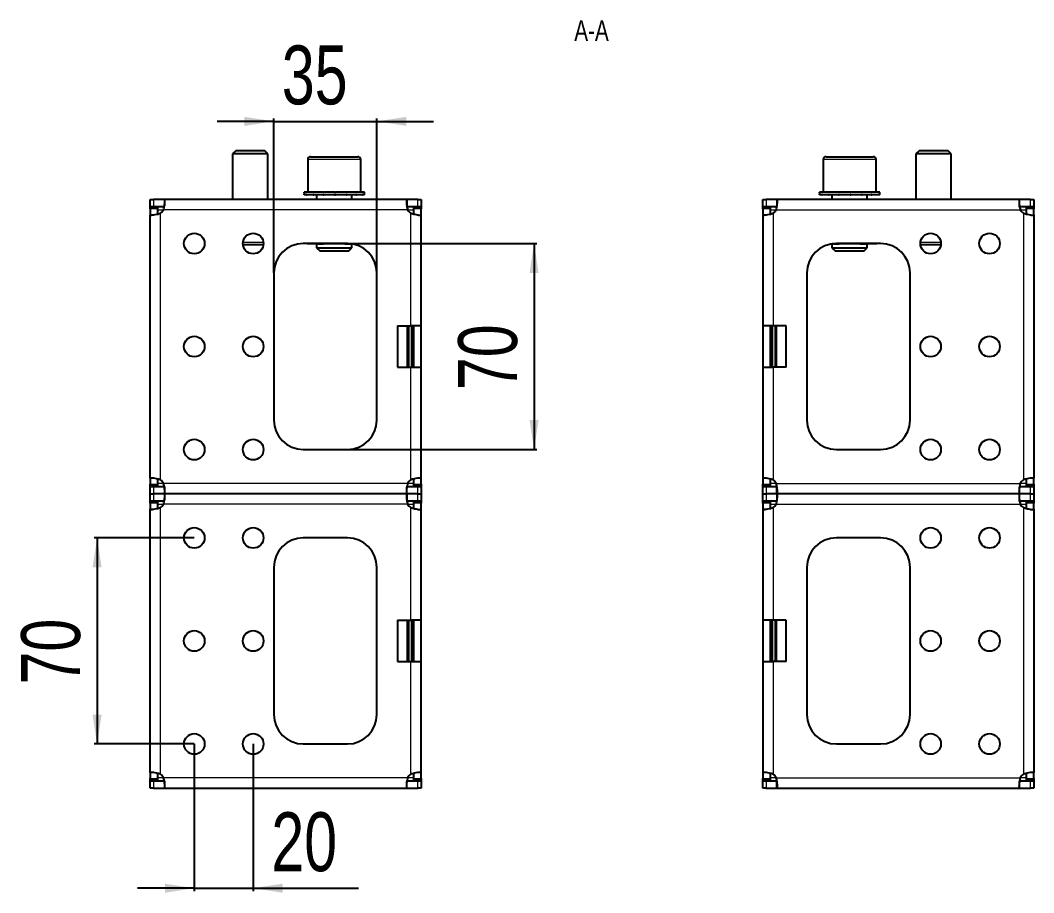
# Model space of a CAD drawing. Header units: millimetres. Extents: x 0 to 1204, y -157 to 588.
# Drawn here: x 860 to 1204, y 253.8 to 550.2 of the extents above; entities that cross this region are included whole.
import ezdxf

# ---------------------------------------------------------------- set-up
doc = ezdxf.new("R2010")
doc.units = ezdxf.units.MM
doc.layers.add('FORMAT', color=7, linetype='Continuous')
doc.styles.add('SLDTEXTSTYLE0', font='TXT', dxfattribs={"width": 0.75})
doc.dimstyles.new('SLDDIMSTYLE0', dxfattribs={"dimtxt": 20, "dimasz": 10, "dimexe": 0, "dimexo": 0.0625, "dimgap": 5, "dimtad": 2, "dimdec": 1, "dimrnd": 1e-09, "dimzin": 12, "dimdsep": 46, "dimtxsty": 'SLDTEXTSTYLE0', "dimsah": 1, "dimcen": 0.09, "dimadec": 0, "dimazin": 3, "dimtfac": 1, "dimtofl": 0, "dimtmove": 0, "dimatfit": 3, "dimfxl": 0, "dimfrac": 2, "dimtolj": 1, "dimtzin": 12, "dimarcsym": 0})
doc.dimstyles.new('SLDDIMSTYLE1', dxfattribs={"dimtxt": 20, "dimasz": 10, "dimexe": 0, "dimexo": 0.0625, "dimgap": 5, "dimtad": 2, "dimdec": 1, "dimrnd": 1e-09, "dimzin": 12, "dimdsep": 46, "dimtxsty": 'SLDTEXTSTYLE0', "dimsah": 1, "dimcen": 0.09, "dimadec": 0, "dimazin": 3, "dimtfac": 1, "dimtmove": 0, "dimatfit": 0, "dimfxl": 0, "dimfrac": 2, "dimtolj": 1, "dimtzin": 12, "dimarcsym": 0})

# ---------------------------------------------------------------- blocks, each defined once
blk = doc.blocks.new('_D_7')
at = {"layer": 'FORMAT'}
for p, q in [((971.06, 474.39), (1035.4, 474.39)), ((1034.4, 474.39), (1034.4, 404.39)), ((971.06, 404.39), (1035.4, 404.39))]:
    blk.add_line(p, q, dxfattribs=at)
for points in [[(1034.4, 474.39), (1032.87, 464.39), (1035.94, 464.39)], [(1034.4, 404.39), (1035.94, 414.39), (1032.87, 414.39)]]:
    blk.add_solid(points, dxfattribs=at)
at = {"layer": 'FORMAT', "insert": (1008.62, 424.61), "char_height": 20, "attachment_point": 1, "rotation": 90, "style": 'SLDTEXTSTYLE0'}
blk.add_mtext('70', dxfattribs=at)
blk = doc.blocks.new('_D_8')
at = {"layer": 'FORMAT'}
for p, q in [((946.05, 464.4), (946.05, 516.89)), ((981.05, 464.4), (981.05, 516.89)), ((946.05, 515.89), (926.82, 515.89)), ((946.05, 515.89), (981.05, 515.89)), ((981.05, 515.89), (1000.28, 515.89))]:
    blk.add_line(p, q, dxfattribs=at)
for points in [[(946.05, 515.89), (936.05, 517.43), (936.05, 514.35)], [(981.05, 515.89), (991.05, 514.35), (991.05, 517.43)]]:
    blk.add_solid(points, dxfattribs=at)
at = {"layer": 'FORMAT', "insert": (948.77, 541.67), "char_height": 20, "attachment_point": 1, "style": 'SLDTEXTSTYLE0'}
blk.add_mtext('35', dxfattribs=at)
blk = doc.blocks.new('_D_9')
at = {"layer": 'FORMAT'}
for p, q in [((919.05, 304.38), (919.05, 254.38)), ((939.05, 304.38), (939.05, 254.38)), ((919.05, 255.38), (899.82, 255.38)), ((919.05, 255.38), (939.05, 255.38)), ((939.05, 255.38), (974.77, 255.38))]:
    blk.add_line(p, q, dxfattribs=at)
for points in [[(919.05, 255.38), (909.05, 256.92), (909.05, 253.85)], [(939.05, 255.38), (949.05, 253.85), (949.05, 256.92)]]:
    blk.add_solid(points, dxfattribs=at)
at = {"layer": 'FORMAT', "insert": (945.21, 281.17), "char_height": 20, "attachment_point": 1, "style": 'SLDTEXTSTYLE0'}
blk.add_mtext('20', dxfattribs=at)
blk = doc.blocks.new('_D_10')
at = {"layer": 'FORMAT'}
for p, q in [((919.04, 374.39), (885.04, 374.39)), ((886.04, 374.39), (886.04, 304.39)), ((919.04, 304.39), (885.04, 304.39))]:
    blk.add_line(p, q, dxfattribs=at)
for points in [[(886.04, 374.39), (884.5, 364.39), (887.58, 364.39)], [(886.04, 304.39), (887.58, 314.39), (884.5, 314.39)]]:
    blk.add_solid(points, dxfattribs=at)
at = {"layer": 'FORMAT', "insert": (860.26, 324.61), "char_height": 20, "attachment_point": 1, "rotation": 90, "style": 'SLDTEXTSTYLE0'}
blk.add_mtext('70', dxfattribs=at)

msp = doc.modelspace()

# ---------------------------------------------------------------- linework, layer by layer
at = {"color": 7, "linetype": 'Continuous', "lineweight": 25}
for p, q in [((933.12, 505.89), (932.05, 504.82)), ((942.97, 505.89), (933.12, 505.89)), ((944.05, 504.82), (942.97, 505.89)), ((1165.12, 505.89), (1164.05, 504.82)), ((1174.97, 505.89), (1165.12, 505.89)), ((1176.05, 504.82), (1174.97, 505.89)), ((932.05, 504.82), (932.05, 489.39)), ((944.05, 504.82), (932.05, 504.82)), ((944.05, 489.39), (944.05, 504.82)), ((957.55, 502.89), (957.55, 491.89)), ((958.55, 503.89), (966.36, 503.89)), ((966.36, 503.89), (974.55, 503.89)), ((975.55, 491.89), (975.55, 502.89)), ((1132.55, 502.89), (1132.55, 491.89)), ((1133.55, 503.89), (1141.08, 503.89)), ((1141.08, 503.89), (1149.55, 503.89)), ((1150.55, 491.89), (1150.55, 502.89)), ((1164.05, 504.82), (1164.05, 489.39)), ((1176.05, 504.82), (1164.05, 504.82)), ((1176.05, 489.39), (1176.05, 504.82)), ((904.05, 486.89), (904.05, 489.39)), ((904.05, 489.39), (905.16, 489.39)), ((908.88, 489.39), (905.16, 489.39)), ((991.22, 489.39), (908.88, 489.39)), ((908.88, 489.39), (908.88, 487.18)), ((956.3, 491.89), (956.3, 490.89)), ((956.3, 491.89), (956.31, 491.89)), ((956.3, 490.89), (956.31, 490.89)), ((956.31, 491.89), (956.31, 491.64)), ((957.14, 491.89), (956.31, 491.89)), ((956.31, 490.89), (956.31, 491.14)), ((957.14, 490.89), (956.31, 490.89)), ((957.14, 491.89), (957.24, 491.89)), ((957.14, 490.89), (957.24, 490.89)), ((957.24, 491.89), (957.24, 491.64)), ((959.41, 491.89), (957.24, 491.89)), ((957.24, 490.89), (957.24, 491.14)), ((959.41, 490.89), (957.24, 490.89)), ((959.41, 491.89), (959.59, 491.89)), ((959.41, 490.89), (959.59, 490.89)), ((959.59, 491.89), (959.59, 491.64)), ((962.76, 491.89), (959.59, 491.89)), ((959.59, 490.89), (959.59, 491.14)), ((962.76, 490.89), (959.59, 490.89)), ((960.55, 490.89), (960.55, 489.39)), ((962.76, 491.89), (962.99, 491.89)), ((962.76, 490.89), (962.99, 490.89)), ((962.99, 491.89), (962.99, 491.64)), ((966.69, 491.89), (962.99, 491.89)), ((962.99, 490.89), (962.99, 491.14)), ((966.69, 490.89), (962.99, 490.89)), ((966.69, 491.89), (966.77, 491.89)), ((966.69, 490.89), (966.85, 490.89)), ((966.85, 490.89), (966.94, 490.89)), ((966.9, 491.89), (966.94, 491.89)), ((966.94, 491.89), (966.94, 491.64)), ((970.61, 491.89), (966.94, 491.89)), ((966.94, 490.89), (966.94, 491.14)), ((970.61, 490.89), (966.94, 490.89)), ((970.61, 491.89), (970.83, 491.89)), ((970.61, 490.89), (970.83, 490.89)), ((970.83, 491.89), (970.83, 491.64)), ((973.9, 491.89), (970.83, 491.89)), ((970.83, 490.89), (970.83, 491.14)), ((973.9, 490.89), (970.83, 490.89)), ((972.55, 489.39), (972.55, 490.89)), ((973.9, 491.89), (974.07, 491.89)), ((973.9, 490.89), (974.07, 490.89)), ((974.07, 491.89), (974.07, 491.64)), ((976.07, 491.89), (974.07, 491.89)), ((974.07, 490.89), (974.07, 491.14)), ((976.07, 490.89), (974.07, 490.89)), ((976.07, 491.89), (976.16, 491.89)), ((976.07, 490.89), (976.16, 490.89)), ((976.16, 491.89), (976.16, 491.64)), ((976.8, 491.89), (976.16, 491.89)), ((976.16, 490.89), (976.16, 491.14)), ((976.8, 490.89), (976.16, 490.89)), ((976.8, 490.89), (976.8, 491.89)), ((991.22, 489.39), (991.22, 486.89)), ((994.94, 489.39), (991.22, 489.39)), ((994.94, 489.39), (996.05, 489.39)), ((996.05, 489.39), (996.05, 486.89)), ((1112.05, 486.89), (1112.05, 489.39)), ((1112.05, 489.39), (1113.16, 489.39)), ((1116.88, 489.39), (1113.16, 489.39)), ((1116.88, 489.39), (1116.88, 487.18)), ((1199.22, 489.39), (1116.88, 489.39)), ((1131.3, 491.89), (1131.3, 490.89)), ((1131.3, 491.89), (1131.31, 491.89)), ((1131.3, 490.89), (1131.31, 490.89)), ((1131.31, 491.89), (1131.31, 491.64)), ((1132.13, 491.89), (1131.31, 491.89)), ((1131.31, 490.89), (1131.31, 491.14)), ((1132.13, 490.89), (1131.31, 490.89)), ((1132.13, 491.89), (1132.24, 491.89)), ((1132.13, 490.89), (1132.24, 490.89)), ((1132.24, 491.89), (1132.24, 491.64)), ((1134.4, 491.89), (1132.24, 491.89)), ((1132.24, 490.89), (1132.24, 491.14)), ((1134.4, 490.89), (1132.24, 490.89)), ((1134.4, 491.89), (1134.58, 491.89)), ((1134.4, 490.89), (1134.58, 490.89)), ((1134.58, 491.89), (1134.58, 491.64)), ((1137.76, 491.89), (1134.58, 491.89)), ((1134.58, 490.89), (1134.58, 491.14)), ((1137.76, 490.89), (1134.58, 490.89)), ((1135.55, 490.89), (1135.55, 489.39)), ((1137.76, 491.89), (1137.99, 491.89)), ((1137.76, 490.89), (1137.99, 490.89)), ((1137.99, 491.89), (1137.99, 491.64)), ((1141.69, 491.89), (1137.99, 491.89)), ((1137.99, 490.89), (1137.99, 491.14)), ((1141.69, 490.89), (1137.99, 490.89)), ((1141.69, 491.89), (1141.77, 491.89)), ((1141.69, 490.89), (1141.84, 490.89)), ((1141.84, 490.89), (1141.94, 490.89)), ((1141.89, 491.89), (1141.94, 491.89)), ((1141.94, 491.89), (1141.94, 491.64)), ((1145.6, 491.89), (1141.94, 491.89)), ((1141.94, 490.89), (1141.94, 491.14)), ((1145.6, 490.89), (1141.94, 490.89)), ((1145.6, 491.89), (1145.83, 491.89)), ((1145.6, 490.89), (1145.83, 490.89)), ((1145.83, 491.89), (1145.83, 491.64)), ((1148.9, 491.89), (1145.83, 491.89)), ((1145.83, 490.89), (1145.83, 491.14)), ((1148.9, 490.89), (1145.83, 490.89)), ((1147.55, 489.39), (1147.55, 490.89)), ((1148.9, 491.89), (1149.07, 491.89)), ((1148.9, 490.89), (1149.07, 490.89)), ((1149.07, 491.89), (1149.07, 491.64)), ((1151.07, 491.89), (1149.07, 491.89)), ((1149.07, 490.89), (1149.07, 491.14)), ((1151.07, 490.89), (1149.07, 490.89)), ((1151.07, 491.89), (1151.16, 491.89)), ((1151.07, 490.89), (1151.16, 490.89)), ((1151.16, 491.89), (1151.16, 491.64)), ((1151.8, 491.89), (1151.16, 491.89)), ((1151.16, 490.89), (1151.16, 491.14)), ((1151.8, 490.89), (1151.16, 490.89)), ((1151.8, 490.89), (1151.8, 491.89)), ((1199.22, 486.89), (1199.22, 489.39)), ((1202.94, 489.39), (1199.22, 489.39)), ((1202.94, 489.39), (1204.05, 489.39)), ((1204.05, 489.39), (1204.05, 486.89)), ((905.16, 486.89), (904.05, 486.89)), ((904.05, 486.89), (904.05, 486.79)), ((904.05, 486.79), (906.55, 486.79)), ((904.05, 486.18), (904.05, 486.79)), ((904.05, 486.18), (904.05, 484.12)), ((908.88, 486.89), (905.16, 486.89)), ((906.55, 486.79), (906.55, 486.18)), ((906.55, 486.18), (906.55, 484.36)), ((994.94, 486.89), (991.22, 486.89)), ((993.55, 486.79), (996.05, 486.79)), ((993.55, 486.18), (993.55, 486.79)), ((993.55, 484.34), (993.55, 486.18)), ((996.05, 486.89), (994.94, 486.89)), ((996.05, 486.79), (996.05, 486.89)), ((996.05, 486.79), (996.05, 486.18)), ((996.05, 484.12), (996.05, 486.18)), ((1113.16, 486.89), (1112.05, 486.89)), ((1112.05, 486.89), (1112.05, 486.79)), ((1112.05, 486.79), (1114.55, 486.79)), ((1112.05, 486.18), (1112.05, 486.79)), ((1112.05, 486.18), (1112.05, 484.12)), ((1116.88, 486.89), (1113.16, 486.89)), ((1114.55, 486.79), (1114.55, 486.18)), ((1114.55, 486.18), (1114.55, 484.36)), ((1202.94, 486.89), (1199.22, 486.89)), ((1201.55, 486.79), (1204.05, 486.79)), ((1201.55, 486.18), (1201.55, 486.79)), ((1201.55, 484.34), (1201.55, 486.18)), ((1204.05, 486.89), (1202.94, 486.89)), ((1204.05, 486.79), (1204.05, 486.89)), ((1204.05, 486.79), (1204.05, 486.18)), ((1204.05, 484.12), (1204.05, 486.18)), ((904.05, 394.67), (904.05, 484.12)), ((904.05, 484.12), (905.14, 484.12)), ((996.05, 446.39), (996.05, 484.12)), ((1112.05, 484.12), (1113.14, 484.12)), ((1112.05, 484.12), (1112.05, 446.39)), ((1204.05, 484.12), (1204.05, 394.67)), ((942.51, 473.89), (935.59, 473.89)), ((971.05, 474.39), (956.05, 474.39)), ((957.72, 474.29), (957.7, 474.29)), ((957.72, 474.29), (957.72, 474.29)), ((957.82, 474.29), (957.72, 474.29)), ((957.82, 474.39), (957.82, 474.29)), ((961.08, 474.29), (957.82, 474.29)), ((960.55, 474.29), (960.55, 472.97)), ((960.55, 472.97), (961.62, 471.89)), ((960.55, 472.97), (966.41, 472.97)), ((961.08, 474.29), (962.97, 474.29)), ((961.62, 471.89), (966.44, 471.89)), ((963.53, 474.29), (962.97, 474.29)), ((969.57, 474.29), (963.53, 474.29)), ((966.41, 472.97), (972.55, 472.97)), ((966.44, 471.89), (971.47, 471.89)), ((970.12, 474.29), (969.57, 474.29)), ((970.12, 474.29), (972.02, 474.29)), ((971.47, 471.89), (972.55, 472.97)), ((972.46, 474.29), (972.02, 474.29)), ((972.55, 472.97), (972.55, 474.28)), ((1135.55, 474.28), (1135.55, 472.97)), ((1135.55, 472.97), (1136.62, 471.89)), ((1135.55, 472.97), (1141.2, 472.97)), ((1136.08, 474.29), (1135.64, 474.29)), ((1136.08, 474.29), (1137.97, 474.29)), ((1136.62, 471.89), (1141.26, 471.89)), ((1152.05, 474.39), (1137.05, 474.39)), ((1138.53, 474.29), (1137.97, 474.29)), ((1144.57, 474.29), (1138.53, 474.29)), ((1141.2, 472.97), (1147.55, 472.97)), ((1141.26, 471.89), (1146.47, 471.89)), ((1145.12, 474.29), (1144.57, 474.29)), ((1145.12, 474.29), (1147.02, 474.29)), ((1146.47, 471.89), (1147.55, 472.97)), ((1150.28, 474.29), (1147.02, 474.29)), ((1147.55, 472.97), (1147.55, 474.29)), ((1150.28, 474.29), (1150.28, 474.39)), ((1150.38, 474.29), (1150.28, 474.29)), ((1150.4, 474.29), (1150.38, 474.29)), ((1150.38, 474.29), (1150.38, 474.29)), ((1172.51, 473.89), (1165.59, 473.89)), ((946.05, 464.39), (946.05, 414.39)), ((981.05, 414.39), (981.05, 464.39)), ((1127.05, 464.39), (1127.05, 414.39)), ((1162.05, 414.39), (1162.05, 464.39)), ((988.05, 446.39), (992.55, 446.39)), ((988.05, 446.39), (988.05, 432.39)), ((996.05, 446.39), (992.55, 446.39)), ((993.55, 432.39), (993.55, 446.39)), ((996.05, 432.39), (996.05, 446.39)), ((1115.55, 446.39), (1112.05, 446.39)), ((1112.05, 446.39), (1112.05, 432.39)), ((1114.55, 446.39), (1114.55, 432.39)), ((1120.05, 446.39), (1115.55, 446.39)), ((1120.05, 432.39), (1120.05, 446.39)), ((988.05, 432.39), (992.55, 432.39)), ((992.55, 432.39), (996.05, 432.39)), ((996.05, 394.67), (996.05, 432.39)), ((1112.05, 432.39), (1115.55, 432.39)), ((1112.05, 432.39), (1112.05, 394.67)), ((1120.05, 432.39), (1115.55, 432.39)), ((956.05, 404.39), (971.05, 404.39)), ((1137.05, 404.39), (1152.05, 404.39)), ((904.05, 394.67), (904.05, 392.6)), ((904.05, 391.99), (904.05, 392.6)), ((906.55, 394.44), (906.55, 392.6)), ((906.55, 392.6), (906.55, 391.99)), ((993.55, 392.6), (993.55, 394.42)), ((993.55, 391.99), (993.55, 392.6)), ((996.05, 394.67), (994.96, 394.67)), ((996.05, 392.6), (996.05, 394.67)), ((996.05, 392.6), (996.05, 391.99)), ((1112.05, 394.67), (1112.05, 392.6)), ((1112.05, 391.99), (1112.05, 392.6)), ((1114.55, 394.44), (1114.55, 392.6)), ((1114.55, 392.6), (1114.55, 391.99)), ((1201.55, 392.6), (1201.55, 394.42)), ((1201.55, 391.99), (1201.55, 392.6)), ((1204.05, 394.67), (1202.96, 394.67)), ((1204.05, 392.6), (1204.05, 394.67)), ((1204.05, 392.6), (1204.05, 391.99)), ((906.55, 391.99), (904.05, 391.99)), ((904.05, 391.99), (904.05, 391.89)), ((904.05, 389.39), (904.05, 391.89)), ((904.05, 391.89), (905.16, 391.89)), ((904.05, 386.89), (904.05, 389.39)), ((904.05, 389.39), (905.16, 389.39)), ((905.16, 391.89), (908.88, 391.89)), ((908.88, 389.39), (905.16, 389.39)), ((908.88, 391.89), (908.88, 389.39)), ((991.22, 389.39), (908.88, 389.39)), ((908.88, 389.39), (908.88, 387.18)), ((991.22, 391.89), (994.94, 391.89)), ((991.22, 389.39), (991.22, 391.61)), ((991.22, 389.39), (991.22, 386.89)), ((994.94, 389.39), (991.22, 389.39)), ((996.05, 391.99), (993.55, 391.99)), ((994.94, 391.89), (996.05, 391.89)), ((994.94, 389.39), (996.05, 389.39)), ((996.05, 391.89), (996.05, 391.99)), ((996.05, 391.89), (996.05, 389.39)), ((996.05, 389.39), (996.05, 386.89)), ((1114.55, 391.99), (1112.05, 391.99)), ((1112.05, 391.99), (1112.05, 391.89)), ((1112.05, 389.39), (1112.05, 391.89)), ((1112.05, 391.89), (1113.16, 391.89)), ((1112.05, 386.89), (1112.05, 389.39)), ((1112.05, 389.39), (1113.16, 389.39)), ((1113.16, 391.89), (1116.88, 391.89)), ((1116.88, 389.39), (1113.16, 389.39)), ((1116.88, 389.39), (1116.88, 391.89)), ((1199.22, 389.39), (1116.88, 389.39)), ((1116.88, 389.39), (1116.88, 387.18)), ((1199.22, 391.89), (1202.94, 391.89)), ((1199.22, 389.39), (1199.22, 391.61)), ((1199.22, 386.89), (1199.22, 389.39)), ((1202.94, 389.39), (1199.22, 389.39)), ((1204.05, 391.99), (1201.55, 391.99)), ((1202.94, 391.89), (1204.05, 391.89)), ((1202.94, 389.39), (1204.05, 389.39)), ((1204.05, 391.89), (1204.05, 391.99)), ((1204.05, 391.89), (1204.05, 389.39)), ((1204.05, 389.39), (1204.05, 386.89)), ((905.16, 386.89), (904.05, 386.89)), ((904.05, 386.89), (904.05, 386.79)), ((904.05, 386.79), (906.55, 386.79)), ((904.05, 386.18), (904.05, 386.79)), ((904.05, 386.18), (904.05, 384.12)), ((908.88, 386.89), (905.16, 386.89)), ((906.55, 386.79), (906.55, 386.18)), ((906.55, 386.18), (906.55, 384.36)), ((994.94, 386.89), (991.22, 386.89)), ((993.55, 386.79), (996.05, 386.79)), ((993.55, 386.18), (993.55, 386.79)), ((993.55, 384.34), (993.55, 386.18)), ((996.05, 386.89), (994.94, 386.89)), ((996.05, 386.79), (996.05, 386.89)), ((996.05, 386.79), (996.05, 386.18)), ((996.05, 384.12), (996.05, 386.18)), ((1113.16, 386.89), (1112.05, 386.89)), ((1112.05, 386.89), (1112.05, 386.79)), ((1112.05, 386.79), (1114.55, 386.79)), ((1112.05, 386.18), (1112.05, 386.79)), ((1112.05, 386.18), (1112.05, 384.12)), ((1116.88, 386.89), (1113.16, 386.89)), ((1114.55, 386.79), (1114.55, 386.18)), ((1114.55, 386.18), (1114.55, 384.36)), ((1202.94, 386.89), (1199.22, 386.89)), ((1201.55, 386.79), (1204.05, 386.79)), ((1201.55, 386.18), (1201.55, 386.79)), ((1201.55, 384.34), (1201.55, 386.18)), ((1204.05, 386.89), (1202.94, 386.89)), ((1204.05, 386.79), (1204.05, 386.89)), ((1204.05, 386.79), (1204.05, 386.18)), ((1204.05, 384.12), (1204.05, 386.18)), ((904.05, 294.67), (904.05, 384.12)), ((904.05, 384.12), (905.14, 384.12)), ((996.05, 346.39), (996.05, 384.12)), ((1112.05, 384.12), (1112.05, 346.39)), ((1112.05, 384.12), (1113.14, 384.12)), ((1204.05, 384.12), (1204.05, 294.67)), ((971.05, 374.39), (956.05, 374.39)), ((1152.05, 374.39), (1137.05, 374.39)), ((946.05, 364.39), (946.05, 314.39)), ((981.05, 314.39), (981.05, 364.39)), ((1127.05, 364.39), (1127.05, 314.39)), ((1162.05, 314.39), (1162.05, 364.39)), ((988.05, 346.39), (992.55, 346.39)), ((988.05, 346.39), (988.05, 332.39)), ((996.05, 346.39), (992.55, 346.39)), ((993.55, 332.39), (993.55, 346.39)), ((996.05, 332.39), (996.05, 346.39)), ((1115.55, 346.39), (1112.05, 346.39)), ((1112.05, 346.39), (1112.05, 332.39)), ((1114.55, 346.39), (1114.55, 332.39)), ((1120.05, 346.39), (1115.55, 346.39)), ((1120.05, 332.39), (1120.05, 346.39)), ((988.05, 332.39), (992.55, 332.39)), ((992.55, 332.39), (996.05, 332.39)), ((996.05, 294.67), (996.05, 332.39)), ((1112.05, 332.39), (1115.55, 332.39)), ((1112.05, 332.39), (1112.05, 294.67)), ((1120.05, 332.39), (1115.55, 332.39)), ((956.05, 304.39), (971.05, 304.39)), ((1137.05, 304.39), (1152.05, 304.39)), ((904.05, 294.67), (904.05, 292.6)), ((904.05, 291.99), (904.05, 292.6)), ((906.55, 294.44), (906.55, 292.6)), ((906.55, 292.6), (906.55, 291.99)), ((993.55, 292.6), (993.55, 294.42)), ((993.55, 291.99), (993.55, 292.6)), ((996.05, 294.67), (994.96, 294.67)), ((996.05, 292.6), (996.05, 294.67)), ((996.05, 292.6), (996.05, 291.99)), ((1112.05, 294.67), (1112.05, 292.6)), ((1112.05, 291.99), (1112.05, 292.6)), ((1114.55, 294.44), (1114.55, 292.6)), ((1114.55, 292.6), (1114.55, 291.99)), ((1201.55, 292.6), (1201.55, 294.42)), ((1201.55, 291.99), (1201.55, 292.6)), ((1204.05, 294.67), (1202.96, 294.67)), ((1204.05, 292.6), (1204.05, 294.67)), ((1204.05, 292.6), (1204.05, 291.99)), ((906.55, 291.99), (904.05, 291.99)), ((904.05, 291.99), (904.05, 291.89)), ((904.05, 289.39), (904.05, 291.89)), ((904.05, 291.89), (905.16, 291.89)), ((905.16, 289.39), (904.05, 289.39)), ((905.16, 291.89), (908.88, 291.89)), ((905.16, 289.39), (908.88, 289.39)), ((908.88, 291.89), (908.88, 289.39)), ((908.88, 289.39), (991.22, 289.39)), ((991.22, 291.89), (994.94, 291.89)), ((991.22, 289.39), (991.22, 291.61)), ((991.22, 289.39), (994.94, 289.39)), ((996.05, 291.99), (993.55, 291.99)), ((994.94, 291.89), (996.05, 291.89)), ((996.05, 289.39), (994.94, 289.39)), ((996.05, 291.89), (996.05, 291.99)), ((996.05, 291.89), (996.05, 289.39)), ((1114.55, 291.99), (1112.05, 291.99)), ((1112.05, 291.99), (1112.05, 291.89)), ((1112.05, 289.39), (1112.05, 291.89)), ((1112.05, 291.89), (1113.16, 291.89)), ((1113.16, 289.39), (1112.05, 289.39)), ((1113.16, 291.89), (1116.88, 291.89)), ((1113.16, 289.39), (1116.88, 289.39)), ((1116.88, 289.39), (1116.88, 291.89)), ((1116.88, 289.39), (1199.22, 289.39)), ((1199.22, 291.89), (1202.94, 291.89)), ((1199.22, 289.39), (1199.22, 291.61)), ((1199.22, 289.39), (1202.94, 289.39)), ((1204.05, 291.99), (1201.55, 291.99)), ((1202.94, 291.89), (1204.05, 291.89)), ((1204.05, 289.39), (1202.94, 289.39)), ((1204.05, 291.89), (1204.05, 291.99)), ((1204.05, 291.89), (1204.05, 289.39))]:
    msp.add_line(p, q, dxfattribs=at)
at = {"color": 8, "linetype": 'Continuous', "lineweight": 18}
for p, q in [((966.34, 502.89), (957.55, 502.89)), ((975.55, 502.89), (966.34, 502.89)), ((1141.02, 502.89), (1132.55, 502.89)), ((1150.55, 502.89), (1141.02, 502.89)), ((905.16, 489.39), (905.16, 486.89)), ((994.94, 486.89), (994.94, 489.39)), ((1113.16, 489.39), (1113.16, 486.89)), ((1202.94, 486.89), (1202.94, 489.39)), ((906.55, 486.18), (904.05, 486.18)), ((906.55, 485.89), (908.64, 485.89)), ((991.46, 485.89), (908.64, 485.89)), ((991.46, 485.89), (993.55, 485.89)), ((996.05, 486.18), (993.55, 486.18)), ((1114.55, 486.18), (1112.05, 486.18)), ((1114.55, 485.89), (1116.64, 485.89)), ((1116.64, 485.89), (1199.46, 485.89)), ((1199.46, 485.89), (1201.55, 485.89)), ((1204.05, 486.18), (1201.55, 486.18)), ((907.55, 394.11), (907.55, 484.67)), ((992.55, 446.39), (992.55, 484.67)), ((1115.55, 484.67), (1115.55, 446.39)), ((1200.55, 484.67), (1200.55, 394.11)), ((935.59, 474.89), (942.51, 474.89)), ((1165.59, 474.89), (1172.51, 474.89)), ((962.97, 474.39), (962.97, 474.29)), ((963.53, 474.39), (963.53, 474.29)), ((969.57, 474.39), (969.57, 474.29)), ((970.12, 474.39), (970.12, 474.29)), ((1137.97, 474.39), (1137.97, 474.29)), ((1138.53, 474.39), (1138.53, 474.29)), ((1144.57, 474.39), (1144.57, 474.29)), ((1145.12, 474.39), (1145.12, 474.29)), ((991.35, 432.39), (991.35, 446.39)), ((991.55, 446.39), (991.55, 432.39)), ((991.66, 432.39), (991.66, 446.39)), ((991.86, 446.39), (991.86, 432.39)), ((992.74, 432.39), (992.74, 446.39)), ((992.94, 446.39), (992.94, 432.39)), ((993.05, 432.39), (993.05, 446.39)), ((993.25, 446.39), (993.25, 432.39)), ((1114.85, 432.39), (1114.85, 446.39)), ((1115.05, 446.39), (1115.05, 432.39)), ((1115.16, 432.39), (1115.16, 446.39)), ((1115.36, 446.39), (1115.36, 432.39)), ((1116.24, 432.39), (1116.24, 446.39)), ((1116.44, 446.39), (1116.44, 432.39)), ((1116.55, 432.39), (1116.55, 446.39)), ((1116.75, 446.39), (1116.75, 432.39)), ((992.55, 394.11), (992.55, 432.39)), ((1115.55, 432.39), (1115.55, 394.11)), ((904.05, 392.6), (906.55, 392.6)), ((908.64, 392.89), (906.55, 392.89)), ((991.46, 392.89), (908.64, 392.89)), ((993.55, 392.89), (991.46, 392.89)), ((993.55, 392.6), (996.05, 392.6)), ((1112.05, 392.6), (1114.55, 392.6)), ((1116.64, 392.89), (1114.55, 392.89)), ((1116.64, 392.89), (1199.46, 392.89)), ((1201.55, 392.89), (1199.46, 392.89)), ((1201.55, 392.6), (1204.05, 392.6)), ((905.16, 391.89), (905.16, 389.39)), ((905.16, 389.39), (905.16, 386.89)), ((994.94, 389.39), (994.94, 391.89)), ((994.94, 386.89), (994.94, 389.39)), ((1113.16, 391.89), (1113.16, 389.39)), ((1113.16, 389.39), (1113.16, 386.89)), ((1202.94, 389.39), (1202.94, 391.89)), ((1202.94, 386.89), (1202.94, 389.39)), ((906.55, 386.18), (904.05, 386.18)), ((906.55, 385.89), (908.64, 385.89)), ((991.46, 385.89), (908.64, 385.89)), ((991.46, 385.89), (993.55, 385.89)), ((996.05, 386.18), (993.55, 386.18)), ((1114.55, 386.18), (1112.05, 386.18)), ((1114.55, 385.89), (1116.64, 385.89)), ((1116.64, 385.89), (1199.46, 385.89)), ((1199.46, 385.89), (1201.55, 385.89)), ((1204.05, 386.18), (1201.55, 386.18)), ((907.55, 294.11), (907.55, 384.67)), ((992.55, 346.39), (992.55, 384.67)), ((1115.55, 384.67), (1115.55, 346.39)), ((1200.55, 384.67), (1200.55, 294.11)), ((991.35, 332.39), (991.35, 346.39)), ((991.55, 346.39), (991.55, 332.39)), ((991.66, 332.39), (991.66, 346.39)), ((991.86, 346.39), (991.86, 332.39)), ((992.74, 332.39), (992.74, 346.39)), ((992.94, 346.39), (992.94, 332.39)), ((993.05, 332.39), (993.05, 346.39)), ((993.25, 346.39), (993.25, 332.39)), ((1114.85, 332.39), (1114.85, 346.39)), ((1115.05, 346.39), (1115.05, 332.39)), ((1115.16, 332.39), (1115.16, 346.39)), ((1115.36, 346.39), (1115.36, 332.39)), ((1116.24, 332.39), (1116.24, 346.39)), ((1116.44, 346.39), (1116.44, 332.39)), ((1116.55, 332.39), (1116.55, 346.39)), ((1116.75, 346.39), (1116.75, 332.39)), ((992.55, 294.11), (992.55, 332.39)), ((1115.55, 332.39), (1115.55, 294.11)), ((904.05, 292.6), (906.55, 292.6)), ((908.64, 292.89), (906.55, 292.89)), ((991.46, 292.89), (908.64, 292.89)), ((993.55, 292.89), (991.46, 292.89)), ((993.55, 292.6), (996.05, 292.6)), ((1112.05, 292.6), (1114.55, 292.6)), ((1116.64, 292.89), (1114.55, 292.89)), ((1116.64, 292.89), (1199.46, 292.89)), ((1201.55, 292.89), (1199.46, 292.89)), ((1201.55, 292.6), (1204.05, 292.6)), ((905.16, 291.89), (905.16, 289.39)), ((994.94, 289.39), (994.94, 291.89)), ((1113.16, 291.89), (1113.16, 289.39)), ((1202.94, 289.39), (1202.94, 291.89))]:
    msp.add_line(p, q, dxfattribs=at)
at = {"color": 7, "linetype": 'Continuous', "lineweight": 25}
for centre in [(919.05, 474.39), (939.05, 474.39), (1169.05, 474.39), (1189.05, 474.39), (919.05, 439.39), (939.05, 439.39), (1169.05, 439.39), (1189.05, 439.39), (919.05, 404.39), (939.05, 404.39), (1169.05, 404.39), (1189.05, 404.39), (919.05, 374.39), (939.05, 374.39), (1169.05, 374.39), (1189.05, 374.39), (919.05, 339.39), (939.05, 339.39), (1169.05, 339.39), (1189.05, 339.39), (919.05, 304.39), (939.05, 304.39), (1169.05, 304.39), (1189.05, 304.39)]:
    msp.add_circle(centre, 3.5, dxfattribs=at)
for centre, radius, start, end in [((958.55, 502.89), 1, 90, 180), ((974.55, 502.89), 1, 0, 90), ((1133.55, 502.89), 1, 90, 180), ((1149.55, 502.89), 1, 0, 90), ((905.55, 487.54), 3.5, 304.8499, 331.8729), ((994.55, 487.54), 3.5, 208.1271, 235.1501), ((1113.55, 487.54), 3.5, 304.8499, 331.8729), ((1202.55, 487.54), 3.5, 208.1271, 235.1501), ((956.05, 464.39), 10, 90, 180), ((971.05, 464.39), 10, 360, 90), ((1137.05, 464.39), 10, 90, 180), ((1152.05, 464.39), 10, 0, 90), ((956.05, 414.39), 10, 180, 270), ((971.05, 414.39), 10, 270, 0), ((1137.05, 414.39), 10, 180, 270), ((1152.05, 414.39), 10, 270, 0), ((905.55, 391.24), 3.5, 28.1271, 55.1501), ((994.55, 391.24), 3.5, 124.8499, 151.8729), ((1113.55, 391.24), 3.5, 28.1271, 55.1501), ((1202.55, 391.24), 3.5, 124.8499, 151.8729), ((905.55, 387.54), 3.5, 304.8499, 331.8729), ((994.55, 387.54), 3.5, 208.1271, 235.1501), ((1113.55, 387.54), 3.5, 304.8499, 331.8729), ((1202.55, 387.54), 3.5, 208.1271, 235.1501), ((956.05, 364.39), 10, 90, 180), ((971.05, 364.39), 10, 360, 90), ((1137.05, 364.39), 10, 90, 180), ((1152.05, 364.39), 10, 0, 90), ((956.05, 314.39), 10, 180, 270), ((971.05, 314.39), 10, 270, 0), ((1137.05, 314.39), 10, 180, 270), ((1152.05, 314.39), 10, 270, 0), ((905.55, 291.24), 3.5, 28.1271, 55.1501), ((994.55, 291.24), 3.5, 124.8499, 151.8729), ((1113.55, 291.24), 3.5, 28.1271, 55.1501), ((1202.55, 291.24), 3.5, 124.8499, 151.8729)]:
    msp.add_arc(centre, radius, start, end, dxfattribs=at)
for points, knots in [([(908.64, 485.89), (908.69, 486.15), (908.79, 486.64), (908.94, 487.46), (909.04, 488.17), (909.05, 488.74), (909.03, 489.1), (908.98, 489.34), (908.91, 489.37), (908.88, 489.39)], [0, 0, 0, 0, 0.144067, 0.271276, 0.474907, 0.597997, 0.726338, 0.860245, 1, 1, 1, 1]), ([(956.31, 491.64), (956.31, 491.68), (956.3, 491.75), (956.3, 491.83), (956.3, 491.87), (956.3, 491.89)], [0, 0, 0, 0, 0.499981, 0.749988, 1, 1, 1, 1]), ([(956.3, 490.89), (956.3, 490.91), (956.3, 490.95), (956.3, 491.04), (956.31, 491.1), (956.31, 491.14)], [0, 0, 0, 0, 0.25014, 0.50028, 1, 1, 1, 1]), ([(957.24, 491.64), (957.22, 491.68), (957.19, 491.75), (957.16, 491.83), (957.14, 491.87), (957.14, 491.89)], [0, 0, 0, 0, 0.499981, 0.749988, 1, 1, 1, 1]), ([(957.14, 490.89), (957.14, 490.91), (957.16, 490.95), (957.19, 491.04), (957.22, 491.1), (957.24, 491.14)], [0, 0, 0, 0, 0.25014, 0.50028, 1, 1, 1, 1]), ([(959.59, 491.64), (959.56, 491.68), (959.51, 491.75), (959.45, 491.83), (959.42, 491.87), (959.41, 491.89)], [0, 0, 0, 0, 0.499981, 0.749988, 1, 1, 1, 1]), ([(959.41, 490.89), (959.42, 490.91), (959.45, 490.95), (959.51, 491.04), (959.56, 491.1), (959.59, 491.14)], [0, 0, 0, 0, 0.25014, 0.50028, 1, 1, 1, 1]), ([(962.99, 491.64), (962.96, 491.68), (962.9, 491.75), (962.82, 491.83), (962.78, 491.87), (962.76, 491.89)], [0, 0, 0, 0, 0.4999808, 0.7499881, 1, 1, 1, 1]), ([(962.76, 490.89), (962.78, 490.91), (962.82, 490.95), (962.9, 491.04), (962.96, 491.1), (962.99, 491.14)], [0, 0, 0, 0, 0.2501401, 0.5002802, 1, 1, 1, 1]), ([(966.94, 491.64), (966.9, 491.68), (966.84, 491.75), (966.76, 491.83), (966.72, 491.87), (966.69, 491.89)], [0, 0, 0, 0, 0.499981, 0.749988, 1, 1, 1, 1]), ([(966.69, 490.89), (966.72, 490.91), (966.76, 490.95), (966.84, 491.04), (966.9, 491.1), (966.94, 491.14)], [0, 0, 0, 0, 0.25014, 0.50028, 1, 1, 1, 1]), ([(966.94, 491.64), (966.93, 491.71), (966.89, 491.84), (966.86, 491.88), (966.85, 491.89)], [0, 0, 0, 0, 0.561794, 1, 1, 1, 1]), ([(966.94, 491.14), (966.93, 491.07), (966.89, 490.94), (966.86, 490.91), (966.85, 490.89)], [0, 0, 0, 0, 0.5617942, 1, 1, 1, 1]), ([(970.83, 491.64), (970.8, 491.68), (970.74, 491.75), (970.66, 491.83), (970.62, 491.87), (970.61, 491.89)], [0, 0, 0, 0, 0.499981, 0.749988, 1, 1, 1, 1]), ([(970.61, 490.89), (970.62, 490.91), (970.66, 490.95), (970.74, 491.04), (970.8, 491.1), (970.83, 491.14)], [0, 0, 0, 0, 0.25014, 0.50028, 1, 1, 1, 1]), ([(974.07, 491.64), (974.04, 491.68), (974, 491.75), (973.94, 491.83), (973.91, 491.87), (973.9, 491.89)], [0, 0, 0, 0, 0.499981, 0.749988, 1, 1, 1, 1]), ([(973.9, 490.89), (973.91, 490.91), (973.94, 490.95), (974, 491.04), (974.04, 491.1), (974.07, 491.14)], [0, 0, 0, 0, 0.25014, 0.50028, 1, 1, 1, 1]), ([(976.16, 491.64), (976.15, 491.68), (976.13, 491.75), (976.1, 491.83), (976.08, 491.87), (976.07, 491.89)], [0, 0, 0, 0, 0.499981, 0.749988, 1, 1, 1, 1]), ([(976.07, 490.89), (976.08, 490.91), (976.1, 490.95), (976.13, 491.04), (976.15, 491.1), (976.16, 491.14)], [0, 0, 0, 0, 0.25014, 0.50028, 1, 1, 1, 1]), ([(991.22, 489.39), (991.19, 489.37), (991.13, 489.33), (991.06, 488.98), (991.04, 488.31), (991.18, 487.2), (991.37, 486.34), (991.46, 485.89)], [0, 0, 0, 0, 0.16069, 0.301312, 0.521951, 0.753573, 1, 1, 1, 1]), ([(1116.64, 485.89), (1116.69, 486.15), (1116.79, 486.64), (1116.94, 487.46), (1117.04, 488.17), (1117.05, 488.74), (1117.03, 489.1), (1116.98, 489.34), (1116.91, 489.37), (1116.88, 489.39)], [0, 0, 0, 0, 0.144067, 0.271276, 0.474907, 0.597997, 0.726338, 0.860245, 1, 1, 1, 1]), ([(1131.31, 491.64), (1131.31, 491.68), (1131.3, 491.75), (1131.3, 491.83), (1131.3, 491.87), (1131.3, 491.89)], [0, 0, 0, 0, 0.499981, 0.749988, 1, 1, 1, 1]), ([(1131.3, 490.89), (1131.3, 490.91), (1131.3, 490.95), (1131.3, 491.04), (1131.31, 491.1), (1131.31, 491.14)], [0, 0, 0, 0, 0.25014, 0.50028, 1, 1, 1, 1]), ([(1132.24, 491.64), (1132.22, 491.68), (1132.19, 491.75), (1132.16, 491.83), (1132.14, 491.87), (1132.13, 491.89)], [0, 0, 0, 0, 0.4999808, 0.7499881, 1, 1, 1, 1]), ([(1132.13, 490.89), (1132.14, 490.91), (1132.16, 490.95), (1132.19, 491.04), (1132.22, 491.1), (1132.24, 491.14)], [0, 0, 0, 0, 0.25014, 0.50028, 1, 1, 1, 1]), ([(1134.58, 491.64), (1134.55, 491.68), (1134.51, 491.75), (1134.45, 491.83), (1134.42, 491.87), (1134.4, 491.89)], [0, 0, 0, 0, 0.499981, 0.749988, 1, 1, 1, 1]), ([(1134.4, 490.89), (1134.42, 490.91), (1134.45, 490.95), (1134.51, 491.04), (1134.55, 491.1), (1134.58, 491.14)], [0, 0, 0, 0, 0.2501401, 0.5002802, 1, 1, 1, 1]), ([(1137.99, 491.64), (1137.95, 491.68), (1137.89, 491.75), (1137.82, 491.83), (1137.78, 491.87), (1137.76, 491.89)], [0, 0, 0, 0, 0.499981, 0.749988, 1, 1, 1, 1]), ([(1137.76, 490.89), (1137.78, 490.91), (1137.82, 490.95), (1137.89, 491.04), (1137.95, 491.1), (1137.99, 491.14)], [0, 0, 0, 0, 0.25014, 0.50028, 1, 1, 1, 1]), ([(1141.94, 491.64), (1141.9, 491.68), (1141.84, 491.75), (1141.75, 491.83), (1141.71, 491.87), (1141.69, 491.89)], [0, 0, 0, 0, 0.499981, 0.749988, 1, 1, 1, 1]), ([(1141.69, 490.89), (1141.71, 490.91), (1141.75, 490.95), (1141.84, 491.04), (1141.9, 491.1), (1141.94, 491.14)], [0, 0, 0, 0, 0.25014, 0.50028, 1, 1, 1, 1]), ([(1141.94, 491.64), (1141.92, 491.71), (1141.89, 491.84), (1141.86, 491.88), (1141.84, 491.89)], [0, 0, 0, 0, 0.561794, 1, 1, 1, 1]), ([(1141.94, 491.14), (1141.92, 491.07), (1141.89, 490.94), (1141.86, 490.91), (1141.84, 490.89)], [0, 0, 0, 0, 0.561794, 1, 1, 1, 1]), ([(1145.83, 491.64), (1145.79, 491.68), (1145.73, 491.75), (1145.66, 491.83), (1145.62, 491.87), (1145.6, 491.89)], [0, 0, 0, 0, 0.499981, 0.749988, 1, 1, 1, 1]), ([(1145.6, 490.89), (1145.62, 490.91), (1145.66, 490.95), (1145.73, 491.04), (1145.79, 491.1), (1145.83, 491.14)], [0, 0, 0, 0, 0.25014, 0.50028, 1, 1, 1, 1]), ([(1149.07, 491.64), (1149.04, 491.68), (1149, 491.75), (1148.94, 491.83), (1148.91, 491.87), (1148.9, 491.89)], [0, 0, 0, 0, 0.499981, 0.749988, 1, 1, 1, 1]), ([(1148.9, 490.89), (1148.91, 490.91), (1148.94, 490.95), (1149, 491.04), (1149.04, 491.1), (1149.07, 491.14)], [0, 0, 0, 0, 0.25014, 0.50028, 1, 1, 1, 1]), ([(1151.16, 491.64), (1151.15, 491.68), (1151.12, 491.75), (1151.09, 491.83), (1151.08, 491.87), (1151.07, 491.89)], [0, 0, 0, 0, 0.499981, 0.749988, 1, 1, 1, 1]), ([(1151.07, 490.89), (1151.08, 490.91), (1151.09, 490.95), (1151.12, 491.04), (1151.15, 491.1), (1151.16, 491.14)], [0, 0, 0, 0, 0.2501401, 0.5002802, 1, 1, 1, 1]), ([(1199.22, 489.39), (1199.19, 489.37), (1199.13, 489.33), (1199.06, 488.98), (1199.04, 488.31), (1199.18, 487.2), (1199.37, 486.34), (1199.46, 485.89)], [0, 0, 0, 0, 0.16069, 0.301312, 0.521951, 0.753573, 1, 1, 1, 1]), ([(904.05, 484.12), (904.07, 484.1), (904.12, 484.07), (904.52, 484.06), (905.23, 484.1), (906.33, 484.31), (907.14, 484.55), (907.55, 484.67)], [0, 0, 0, 0, 0.17084, 0.319217, 0.548103, 0.767822, 1, 1, 1, 1]), ([(992.55, 484.67), (993.01, 484.54), (993.81, 484.33), (994.72, 484.13), (995.31, 484.06), (995.71, 484.04), (995.99, 484.06), (996.03, 484.1), (996.05, 484.12)], [0, 0, 0, 0, 0.254149, 0.448213, 0.574908, 0.708872, 0.850468, 1, 1, 1, 1]), ([(1112.05, 484.12), (1112.07, 484.1), (1112.12, 484.07), (1112.52, 484.06), (1113.23, 484.1), (1114.33, 484.31), (1115.14, 484.55), (1115.55, 484.67)], [0, 0, 0, 0, 0.17084, 0.319217, 0.548103, 0.767822, 1, 1, 1, 1]), ([(1200.55, 484.67), (1201.01, 484.54), (1201.81, 484.33), (1202.72, 484.13), (1203.31, 484.06), (1203.71, 484.04), (1203.99, 484.06), (1204.03, 484.1), (1204.05, 484.12)], [0, 0, 0, 0, 0.254149, 0.448213, 0.574908, 0.708872, 0.850468, 1, 1, 1, 1]), ([(957.7, 474.29), (957.66, 474.3), (957.57, 474.3), (957.44, 474.33), (957.36, 474.38), (957.34, 474.39)], [0, 0, 0, 0, 0.418107, 0.837733, 1, 1, 1, 1]), ([(961.08, 474.29), (961.01, 474.29), (960.89, 474.3), (960.83, 474.36), (960.8, 474.39)], [0, 0, 0, 0, 0.594904, 1, 1, 1, 1]), ([(1147.3, 474.39), (1147.28, 474.37), (1147.23, 474.31), (1147.12, 474.29), (1147.04, 474.29), (1147.02, 474.29)], [0, 0, 0, 0, 0.319957, 0.82406, 1, 1, 1, 1]), ([(1150.76, 474.39), (1150.71, 474.37), (1150.62, 474.32), (1150.49, 474.3), (1150.43, 474.3), (1150.4, 474.29)], [0, 0, 0, 0, 0.34226, 0.727317, 1, 1, 1, 1]), ([(907.55, 394.11), (907.09, 394.24), (906.29, 394.46), (905.38, 394.65), (904.79, 394.72), (904.39, 394.74), (904.1, 394.73), (904.07, 394.69), (904.05, 394.67)], [0, 0, 0, 0, 0.2541487, 0.4482127, 0.5749082, 0.7088724, 0.8504677, 1, 1, 1, 1]), ([(908.88, 389.39), (908.91, 389.41), (908.97, 389.45), (909.04, 389.81), (909.06, 390.47), (908.92, 391.58), (908.73, 392.45), (908.64, 392.89)], [0, 0, 0, 0, 0.16069, 0.301312, 0.521951, 0.753573, 1, 1, 1, 1]), ([(991.46, 392.89), (991.41, 392.63), (991.31, 392.14), (991.16, 391.32), (991.06, 390.61), (991.04, 390.05), (991.06, 389.69), (991.12, 389.44), (991.18, 389.41), (991.22, 389.39)], [0, 0, 0, 0, 0.144067, 0.271276, 0.474907, 0.597997, 0.726338, 0.860245, 1, 1, 1, 1]), ([(996.05, 394.67), (996.02, 394.68), (995.98, 394.71), (995.58, 394.72), (994.87, 394.68), (993.77, 394.47), (992.96, 394.23), (992.55, 394.11)], [0, 0, 0, 0, 0.17084, 0.319217, 0.548103, 0.767822, 1, 1, 1, 1]), ([(1115.55, 394.11), (1115.09, 394.24), (1114.29, 394.46), (1113.38, 394.65), (1112.79, 394.72), (1112.39, 394.74), (1112.1, 394.73), (1112.07, 394.69), (1112.05, 394.67)], [0, 0, 0, 0, 0.2541487, 0.4482127, 0.5749082, 0.7088724, 0.8504677, 1, 1, 1, 1]), ([(1116.88, 389.39), (1116.91, 389.41), (1116.97, 389.45), (1117.04, 389.81), (1117.06, 390.47), (1116.92, 391.58), (1116.73, 392.45), (1116.64, 392.89)], [0, 0, 0, 0, 0.16069, 0.301312, 0.521951, 0.753573, 1, 1, 1, 1]), ([(1199.46, 392.89), (1199.41, 392.63), (1199.31, 392.14), (1199.16, 391.32), (1199.06, 390.61), (1199.04, 390.05), (1199.06, 389.69), (1199.12, 389.44), (1199.18, 389.41), (1199.22, 389.39)], [0, 0, 0, 0, 0.144067, 0.271276, 0.474907, 0.597997, 0.726338, 0.860245, 1, 1, 1, 1]), ([(1204.05, 394.67), (1204.02, 394.68), (1203.98, 394.71), (1203.58, 394.72), (1202.87, 394.68), (1201.77, 394.47), (1200.96, 394.23), (1200.55, 394.11)], [0, 0, 0, 0, 0.17084, 0.319217, 0.548103, 0.767822, 1, 1, 1, 1]), ([(908.64, 385.89), (908.69, 386.15), (908.79, 386.64), (908.94, 387.46), (909.04, 388.17), (909.05, 388.74), (909.03, 389.1), (908.98, 389.34), (908.91, 389.37), (908.88, 389.39)], [0, 0, 0, 0, 0.144067, 0.271276, 0.474907, 0.597997, 0.726338, 0.860245, 1, 1, 1, 1]), ([(991.22, 389.39), (991.19, 389.37), (991.13, 389.33), (991.06, 388.98), (991.04, 388.31), (991.18, 387.2), (991.37, 386.34), (991.46, 385.89)], [0, 0, 0, 0, 0.16069, 0.301312, 0.521951, 0.753573, 1, 1, 1, 1]), ([(1116.64, 385.89), (1116.69, 386.15), (1116.79, 386.64), (1116.94, 387.46), (1117.04, 388.17), (1117.05, 388.74), (1117.03, 389.1), (1116.98, 389.34), (1116.91, 389.37), (1116.88, 389.39)], [0, 0, 0, 0, 0.144067, 0.271276, 0.474907, 0.597997, 0.726338, 0.860245, 1, 1, 1, 1]), ([(1199.22, 389.39), (1199.19, 389.37), (1199.13, 389.33), (1199.06, 388.98), (1199.04, 388.31), (1199.18, 387.2), (1199.37, 386.34), (1199.46, 385.89)], [0, 0, 0, 0, 0.16069, 0.301312, 0.521951, 0.753573, 1, 1, 1, 1]), ([(904.05, 384.12), (904.07, 384.1), (904.12, 384.07), (904.52, 384.06), (905.23, 384.1), (906.33, 384.31), (907.14, 384.55), (907.55, 384.67)], [0, 0, 0, 0, 0.17084, 0.319217, 0.548103, 0.767822, 1, 1, 1, 1]), ([(992.55, 384.67), (993.01, 384.54), (993.81, 384.33), (994.72, 384.13), (995.31, 384.06), (995.71, 384.04), (995.99, 384.06), (996.03, 384.1), (996.05, 384.12)], [0, 0, 0, 0, 0.254149, 0.448213, 0.574908, 0.708872, 0.850468, 1, 1, 1, 1]), ([(1112.05, 384.12), (1112.07, 384.1), (1112.12, 384.07), (1112.52, 384.06), (1113.23, 384.1), (1114.33, 384.31), (1115.14, 384.55), (1115.55, 384.67)], [0, 0, 0, 0, 0.17084, 0.319217, 0.548103, 0.767822, 1, 1, 1, 1]), ([(1200.55, 384.67), (1201.01, 384.54), (1201.81, 384.33), (1202.72, 384.13), (1203.31, 384.06), (1203.71, 384.04), (1203.99, 384.06), (1204.03, 384.1), (1204.05, 384.12)], [0, 0, 0, 0, 0.254149, 0.448213, 0.574908, 0.708872, 0.850468, 1, 1, 1, 1]), ([(907.55, 294.11), (907.09, 294.24), (906.29, 294.46), (905.38, 294.65), (904.79, 294.72), (904.39, 294.74), (904.1, 294.73), (904.07, 294.69), (904.05, 294.67)], [0, 0, 0, 0, 0.254149, 0.448213, 0.574908, 0.708872, 0.850468, 1, 1, 1, 1]), ([(908.88, 289.39), (908.91, 289.41), (908.97, 289.45), (909.04, 289.81), (909.06, 290.47), (908.92, 291.58), (908.73, 292.45), (908.64, 292.89)], [0, 0, 0, 0, 0.16069, 0.301312, 0.521951, 0.753573, 1, 1, 1, 1]), ([(991.46, 292.89), (991.41, 292.63), (991.31, 292.14), (991.16, 291.32), (991.06, 290.61), (991.04, 290.05), (991.06, 289.69), (991.12, 289.44), (991.18, 289.41), (991.22, 289.39)], [0, 0, 0, 0, 0.144067, 0.271276, 0.474907, 0.597997, 0.726338, 0.860245, 1, 1, 1, 1]), ([(996.05, 294.67), (996.02, 294.68), (995.98, 294.71), (995.58, 294.72), (994.87, 294.68), (993.77, 294.47), (992.96, 294.23), (992.55, 294.11)], [0, 0, 0, 0, 0.17084, 0.319217, 0.548103, 0.767822, 1, 1, 1, 1]), ([(1115.55, 294.11), (1115.09, 294.24), (1114.29, 294.46), (1113.38, 294.65), (1112.79, 294.72), (1112.39, 294.74), (1112.1, 294.73), (1112.07, 294.69), (1112.05, 294.67)], [0, 0, 0, 0, 0.254149, 0.448213, 0.574908, 0.708872, 0.850468, 1, 1, 1, 1]), ([(1116.88, 289.39), (1116.91, 289.41), (1116.97, 289.45), (1117.04, 289.81), (1117.06, 290.47), (1116.92, 291.58), (1116.73, 292.45), (1116.64, 292.89)], [0, 0, 0, 0, 0.16069, 0.301312, 0.521951, 0.753573, 1, 1, 1, 1]), ([(1199.46, 292.89), (1199.41, 292.63), (1199.31, 292.14), (1199.16, 291.32), (1199.06, 290.61), (1199.04, 290.05), (1199.06, 289.69), (1199.12, 289.44), (1199.18, 289.41), (1199.22, 289.39)], [0, 0, 0, 0, 0.144067, 0.271276, 0.474907, 0.597997, 0.726338, 0.860245, 1, 1, 1, 1]), ([(1204.05, 294.67), (1204.02, 294.68), (1203.98, 294.71), (1203.58, 294.72), (1202.87, 294.68), (1201.77, 294.47), (1200.96, 294.23), (1200.55, 294.11)], [0, 0, 0, 0, 0.1708405, 0.3192172, 0.5481031, 0.7678223, 1, 1, 1, 1])]:
    msp.add_open_spline(points, degree=3, knots=knots, dxfattribs=at)

# ---------------------------------------------------------------- texts
at = {"layer": 'FORMAT', "insert": (1053.91, 550.24), "char_height": 7, "attachment_point": 2, "style": 'SLDTEXTSTYLE0'}
msp.add_mtext('A-A', dxfattribs=at)

# ---------------------------------------------------------------- dimensions: what is measured, and where the dimension line sits
at = {"layer": 'FORMAT'}
for base, p1, p2, picture, middle in [((981.05, 515.89), (946.05, 464.39), (981.05, 464.39), '_D_8', (963.55, 515.89)), ((939.05, 255.38), (919.05, 304.39), (939.05, 304.39), '_D_9', (959.99, 255.38))]:
    dim = msp.add_linear_dim(base=base, p1=p1, p2=p2, dimstyle='SLDDIMSTYLE1', dxfattribs=at)
    dim.commit()
    dim.dimension.update_dxf_attribs({"geometry": picture, "text_midpoint": middle, "dimtype": 160})
for base, p1, p2, picture, middle in [((1034.4, 404.39), (971.05, 474.39), (971.05, 404.39), '_D_7', (1034.4, 439.39)), ((886.04, 304.39), (919.05, 374.39), (919.05, 304.39), '_D_10', (886.04, 339.39))]:
    dim = msp.add_linear_dim(base=base, p1=p1, p2=p2, angle=90, dimstyle='SLDDIMSTYLE0', dxfattribs=at)
    dim.commit()
    dim.dimension.update_dxf_attribs({"geometry": picture, "text_midpoint": middle, "dimtype": 160})

doc.saveas('drawing.dxf')
